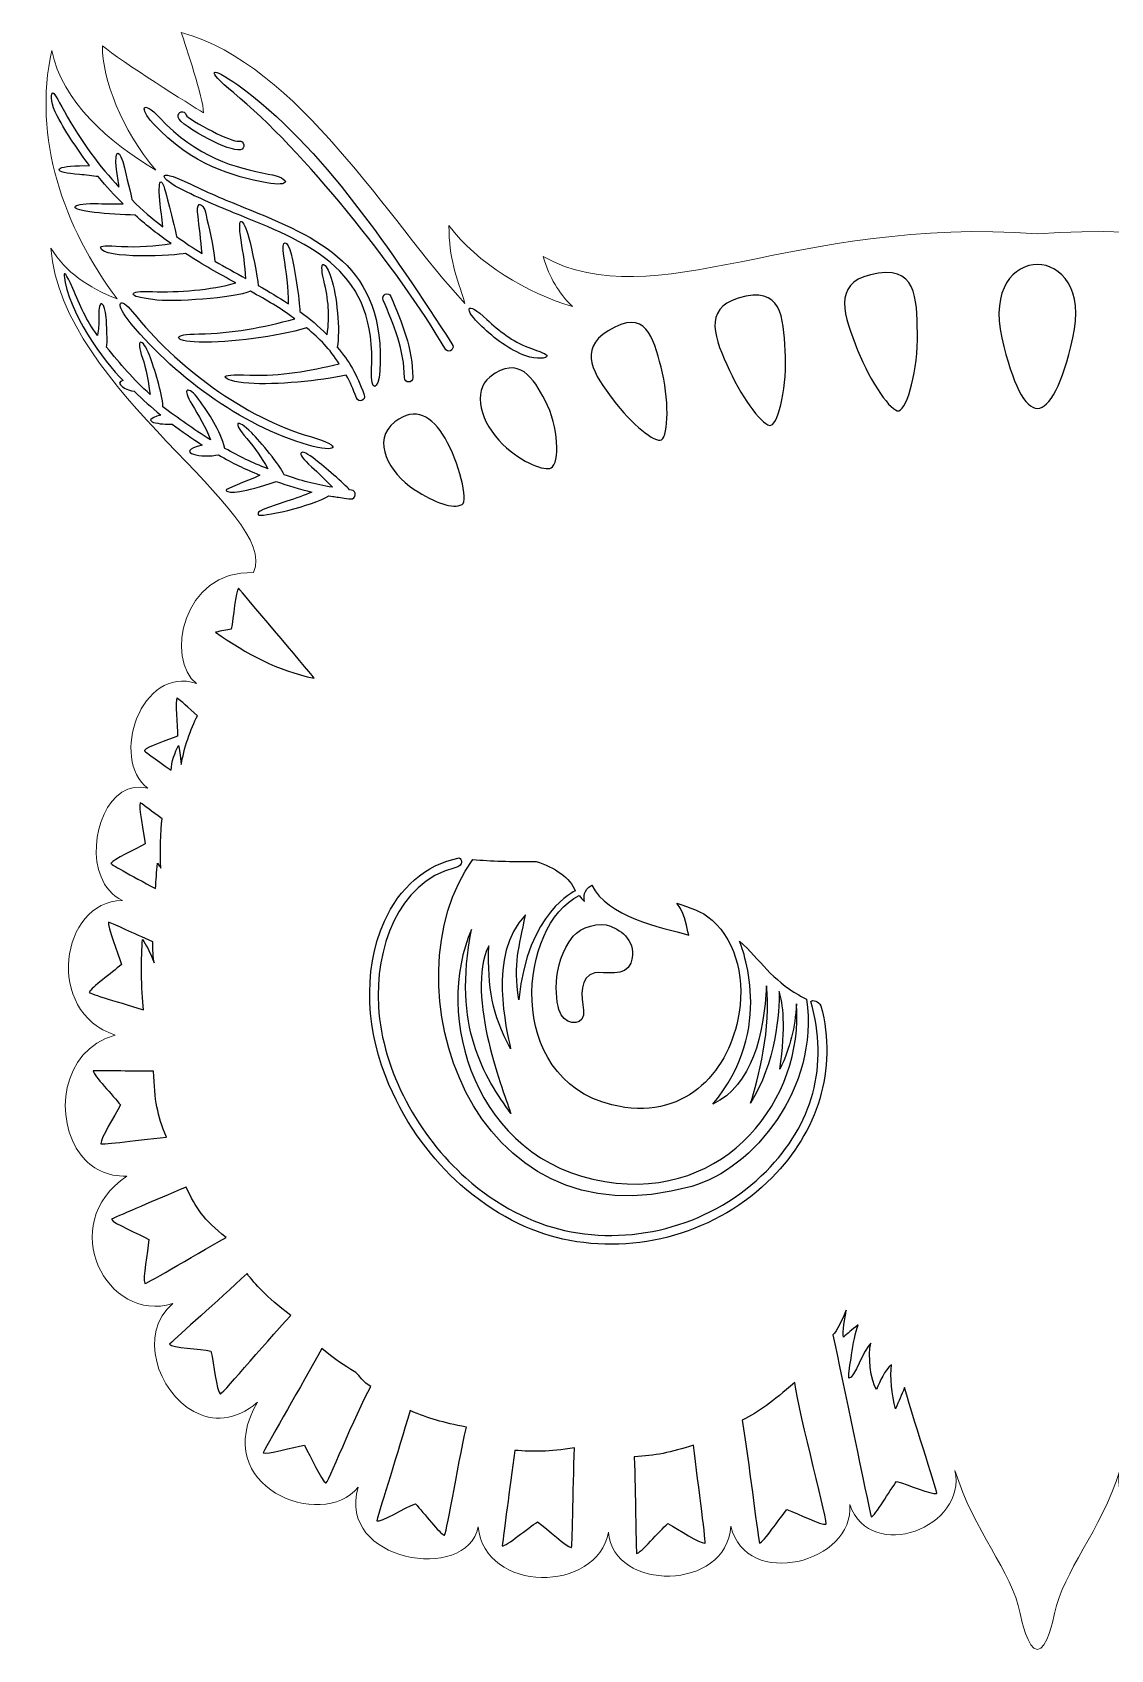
# Model space of a CAD drawing. Header units: centimetres. Extents: x -27.2 to 31.2, y -37.1 to 12.1.
# Drawn here: x -0.79 to 3.75, y -19.38 to -12.57 of the extents above; entities that cross this region are included whole.
import ezdxf

# ---------------------------------------------------------------- set-up
doc = ezdxf.new("R2010")
doc.units = ezdxf.units.CM
doc.header["$MEASUREMENT"] = 0
doc.layers.add('engrav 9', color=7, linetype='Continuous')
doc.layers.add('layer 9', color=7, linetype='Continuous')

msp = doc.modelspace()

# ---------------------------------------------------------------- linework, layer by layer
at = {"layer": 'engrav 9'}
for points, knots in [([(0.95119, -13.908), (0.96708, -13.92577), (0.99261, -13.90009), (0.97667, -13.88226), (0.97667, -13.88226), (0.73185, -13.50606), (0.4301, -13.04555), (0.07555, -12.79276), (0.07555, -12.79276), (-0.03963, -12.71065), (-0.06745, -12.72279), (0.05816, -12.82606), (0.05816, -12.82606), (0.34929, -13.06545), (0.74838, -13.5636), (0.95119, -13.908)], [0, 0, 0, 0, 0.2, 0.2, 0.2, 0.2, 0.4, 0.4, 0.4, 0.4, 0.6, 0.6, 0.6, 0.6, 1, 1, 1, 1]), ([(0.50265, -13.967), (0.37403, -13.99715), (0.25784, -14.01875), (0.12548, -14.01481), (0.12548, -14.01481), (0.05152, -14.0126), (0.02034, -14.01346), (0.02259, -14.0227), (0.02259, -14.0227), (0.02488, -14.03213), (0.05878, -14.04479), (0.12201, -14.04907), (0.12201, -14.04907), (0.23252, -14.05659), (0.42535, -14.03935), (0.53116, -14.01436), (0.53116, -14.01436), (0.55054, -14.04789), (0.55982, -14.07049), (0.5745, -14.11093), (0.5745, -14.11093), (0.58281, -14.13381), (0.61558, -14.12038), (0.60726, -14.0975), (0.60726, -14.0975), (0.5752, -14.00916), (0.54513, -13.95684), (0.49391, -13.89694), (0.49391, -13.89694), (0.50709, -13.82934), (0.49189, -13.67508), (0.46881, -13.60638), (0.46881, -13.60638), (0.44559, -13.5373), (0.41463, -13.51873), (0.43727, -13.61508), (0.43727, -13.61508), (0.45672, -13.69783), (0.4641, -13.75991), (0.45112, -13.84545), (0.45112, -13.84545), (0.41208, -13.80522), (0.38254, -13.77972), (0.33629, -13.74719), (0.33629, -13.74719), (0.33749, -13.70121), (0.31006, -13.55064), (0.30111, -13.50951), (0.30111, -13.50951), (0.28571, -13.43863), (0.25572, -13.43947), (0.26881, -13.51357), (0.26881, -13.51357), (0.27995, -13.57664), (0.28939, -13.65036), (0.28874, -13.71442), (0.28874, -13.71442), (0.24341, -13.6846), (0.21062, -13.66528), (0.1608, -13.63719), (0.1608, -13.63719), (0.16006, -13.60283), (0.13402, -13.48096), (0.12152, -13.43628), (0.12152, -13.43628), (0.0983, -13.35332), (0.07153, -13.33164), (0.08915, -13.44654), (0.08915, -13.44654), (0.09759, -13.50154), (0.10677, -13.55208), (0.10964, -13.60842), (0.10964, -13.60842), (0.06583, -13.58399), (0.02191, -13.55999), (-0.02131, -13.53437), (-0.02131, -13.53437), (-0.02739, -13.47135), (-0.04934, -13.38106), (-0.05841, -13.34069), (-0.05841, -13.34069), (-0.0638, -13.30687), (-0.07913, -13.29352), (-0.08773, -13.29677), (-0.08773, -13.29677), (-0.09574, -13.2998), (-0.09539, -13.31686), (-0.09192, -13.3466), (-0.09192, -13.3466), (-0.08752, -13.38424), (-0.07973, -13.44963), (-0.07543, -13.50202), (-0.07543, -13.50202), (-0.11821, -13.47582), (-0.13929, -13.46181), (-0.18256, -13.43048), (-0.18256, -13.43048), (-0.19918, -13.3527), (-0.20957, -13.31943), (-0.22003, -13.2761), (-0.22003, -13.2761), (-0.24433, -13.17555), (-0.26144, -13.1744), (-0.25314, -13.27921), (-0.25314, -13.27921), (-0.24991, -13.31989), (-0.24303, -13.35141), (-0.23973, -13.39019), (-0.23973, -13.39019), (-0.28961, -13.35205), (-0.32243, -13.32425), (-0.37144, -13.27549), (-0.37144, -13.27549), (-0.37133, -13.26217), (-0.3963, -13.16904), (-0.40234, -13.14186), (-0.40234, -13.14186), (-0.42008, -13.06206), (-0.44628, -13.05299), (-0.43534, -13.14839), (-0.43534, -13.14839), (-0.43248, -13.17341), (-0.427, -13.19754), (-0.42491, -13.22296), (-0.42491, -13.22296), (-0.50516, -13.1372), (-0.58292, -13.03348), (-0.65503, -12.90464), (-0.65503, -12.90464), (-0.68602, -12.84925), (-0.69953, -12.82), (-0.70578, -12.82731), (-0.70578, -12.82731), (-0.71176, -12.83431), (-0.71209, -12.87578), (-0.68551, -12.92331), (-0.68551, -12.92331), (-0.64194, -13.00125), (-0.59626, -13.07025), (-0.54939, -13.13168), (-0.54939, -13.13168), (-0.54939, -13.13168), (-0.59123, -13.13258), (-0.59123, -13.13258), (-0.59123, -13.13258), (-0.70497, -13.13511), (-0.70728, -13.16219), (-0.59053, -13.16984), (-0.59053, -13.16984), (-0.56727, -13.17136), (-0.53433, -13.17835), (-0.51248, -13.17822), (-0.51248, -13.17822), (-0.47565, -13.22364), (-0.44596, -13.25514), (-0.40798, -13.2926), (-0.40798, -13.2926), (-0.44779, -13.29335), (-0.48782, -13.29286), (-0.52755, -13.2924), (-0.52755, -13.2924), (-0.63581, -13.29111), (-0.63863, -13.31851), (-0.52873, -13.32964), (-0.52873, -13.32964), (-0.4772, -13.33484), (-0.40763, -13.33893), (-0.35682, -13.34077), (-0.35682, -13.34077), (-0.30236, -13.3909), (-0.26078, -13.42191), (-0.20583, -13.46057), (-0.20583, -13.46057), (-0.27225, -13.47109), (-0.34665, -13.4764), (-0.41386, -13.47243), (-0.41386, -13.47243), (-0.47912, -13.4686), (-0.50369, -13.46901), (-0.50248, -13.47765), (-0.50248, -13.47765), (-0.49524, -13.52855), (-0.18373, -13.51113), (-0.14476, -13.50182), (-0.14476, -13.50182), (-0.06689, -13.55348), (-0.00757, -13.58521), (0.0663, -13.62641), (0.0663, -13.62641), (-0.03648, -13.65677), (-0.17745, -13.66609), (-0.284, -13.66287), (-0.284, -13.66287), (-0.34068, -13.66115), (-0.3652, -13.66465), (-0.36504, -13.67348), (-0.36504, -13.67348), (-0.36487, -13.68316), (-0.33932, -13.68836), (-0.28314, -13.69648), (-0.28314, -13.69648), (-0.19687, -13.70898), (0.05795, -13.69048), (0.1293, -13.66165), (0.1293, -13.66165), (0.19907, -13.70065), (0.24998, -13.73002), (0.31517, -13.77729), (0.31517, -13.77729), (0.1814, -13.81367), (0.04986, -13.8396), (-0.0885, -13.8413), (-0.0885, -13.8413), (-0.14571, -13.84199), (-0.17294, -13.84713), (-0.17412, -13.85585), (-0.17412, -13.85585), (-0.17543, -13.86558), (-0.14544, -13.87373), (-0.08794, -13.87549), (-0.08794, -13.87549), (0.04454, -13.87955), (0.23975, -13.85136), (0.36522, -13.81606), (0.36522, -13.81606), (0.42244, -13.86182), (0.46048, -13.90329), (0.50265, -13.967)], [0, 0, 0, 0, 0.0172414, 0.0172414, 0.0172414, 0.0172414, 0.0344828, 0.0344828, 0.0344828, 0.0344828, 0.0517241, 0.0517241, 0.0517241, 0.0517241, 0.0689655, 0.0689655, 0.0689655, 0.0689655, 0.0862069, 0.0862069, 0.0862069, 0.0862069, 0.1034483, 0.1034483, 0.1034483, 0.1034483, 0.1206897, 0.1206897, 0.1206897, 0.1206897, 0.137931, 0.137931, 0.137931, 0.137931, 0.1551724, 0.1551724, 0.1551724, 0.1551724, 0.1724138, 0.1724138, 0.1724138, 0.1724138, 0.1896552, 0.1896552, 0.1896552, 0.1896552, 0.2068966, 0.2068966, 0.2068966, 0.2068966, 0.2241379, 0.2241379, 0.2241379, 0.2241379, 0.2413793, 0.2413793, 0.2413793, 0.2413793, 0.2586207, 0.2586207, 0.2586207, 0.2586207, 0.2758621, 0.2758621, 0.2758621, 0.2758621, 0.2931034, 0.2931034, 0.2931034, 0.2931034, 0.3103448, 0.3103448, 0.3103448, 0.3103448, 0.3275862, 0.3275862, 0.3275862, 0.3275862, 0.3448276, 0.3448276, 0.3448276, 0.3448276, 0.362069, 0.362069, 0.362069, 0.362069, 0.3793103, 0.3793103, 0.3793103, 0.3793103, 0.3965517, 0.3965517, 0.3965517, 0.3965517, 0.4137931, 0.4137931, 0.4137931, 0.4137931, 0.4310345, 0.4310345, 0.4310345, 0.4310345, 0.4482759, 0.4482759, 0.4482759, 0.4482759, 0.4655172, 0.4655172, 0.4655172, 0.4655172, 0.4827586, 0.4827586, 0.4827586, 0.4827586, 0.5, 0.5, 0.5, 0.5, 0.5172414, 0.5172414, 0.5172414, 0.5172414, 0.5344828, 0.5344828, 0.5344828, 0.5344828, 0.5517241, 0.5517241, 0.5517241, 0.5517241, 0.5689655, 0.5689655, 0.5689655, 0.5689655, 0.5862069, 0.5862069, 0.5862069, 0.5862069, 0.6034483, 0.6034483, 0.6034483, 0.6034483, 0.6206897, 0.6206897, 0.6206897, 0.6206897, 0.637931, 0.637931, 0.637931, 0.637931, 0.6551724, 0.6551724, 0.6551724, 0.6551724, 0.6724138, 0.6724138, 0.6724138, 0.6724138, 0.6896552, 0.6896552, 0.6896552, 0.6896552, 0.7068966, 0.7068966, 0.7068966, 0.7068966, 0.7241379, 0.7241379, 0.7241379, 0.7241379, 0.7413793, 0.7413793, 0.7413793, 0.7413793, 0.7586207, 0.7586207, 0.7586207, 0.7586207, 0.7758621, 0.7758621, 0.7758621, 0.7758621, 0.7931034, 0.7931034, 0.7931034, 0.7931034, 0.8103448, 0.8103448, 0.8103448, 0.8103448, 0.8275862, 0.8275862, 0.8275862, 0.8275862, 0.8448276, 0.8448276, 0.8448276, 0.8448276, 0.862069, 0.862069, 0.862069, 0.862069, 0.8793103, 0.8793103, 0.8793103, 0.8793103, 0.8965517, 0.8965517, 0.8965517, 0.8965517, 0.9137931, 0.9137931, 0.9137931, 0.9137931, 0.9310345, 0.9310345, 0.9310345, 0.9310345, 0.9482759, 0.9482759, 0.9482759, 0.9482759, 0.9655172, 0.9655172, 0.9655172, 0.9655172, 1, 1, 1, 1]), ([(0.20349, -13.16776), (0.06491, -13.14111), (-0.09581, -13.09996), (-0.25481, -12.92963), (-0.25481, -12.92963), (-0.32588, -12.8535), (-0.34158, -12.88913), (-0.28124, -12.95426), (-0.28124, -12.95426), (-0.11435, -13.13413), (0.05284, -13.17669), (0.19704, -13.2045), (0.19704, -13.2045), (0.29642, -13.22364), (0.30463, -13.18722), (0.20349, -13.16776)], [0, 0, 0, 0, 0.2, 0.2, 0.2, 0.2, 0.4, 0.4, 0.4, 0.4, 0.6, 0.6, 0.6, 0.6, 1, 1, 1, 1]), ([(0.08616, -13.06601), (0.10895, -13.06217), (0.10346, -13.02536), (0.08066, -13.0292), (0.08066, -13.0292), (0.06392, -13.03206), (0.01599, -13.01231), (-0.03177, -12.98793), (-0.03177, -12.98793), (-0.08706, -12.95971), (-0.14009, -12.92778), (-0.14183, -12.9197), (-0.14183, -12.9197), (-0.14699, -12.89577), (-0.18128, -12.9041), (-0.17611, -12.92804), (-0.17611, -12.92804), (-0.1721, -12.94658), (-0.11014, -12.98926), (-0.04693, -13.02153), (-0.04693, -13.02153), (0.00616, -13.04861), (0.06177, -13.07016), (0.08616, -13.06601)], [0, 0, 0, 0, 0.1428571, 0.1428571, 0.1428571, 0.1428571, 0.2857143, 0.2857143, 0.2857143, 0.2857143, 0.4285714, 0.4285714, 0.4285714, 0.4285714, 0.5714286, 0.5714286, 0.5714286, 0.5714286, 0.7142857, 0.7142857, 0.7142857, 0.7142857, 1, 1, 1, 1]), ([(0.67296, -13.99801), (0.70016, -13.55232), (0.41756, -13.43719), (0.10067, -13.30815), (0.10067, -13.30815), (0.02018, -13.27541), (-0.05935, -13.24279), (-0.13729, -13.20357), (-0.13729, -13.20357), (-0.26892, -13.14008), (-0.26105, -13.18561), (-0.1523, -13.23731), (-0.1523, -13.23731), (-0.07358, -13.27691), (0.00688, -13.31004), (0.08817, -13.34309), (0.08817, -13.34309), (0.39136, -13.46656), (0.66174, -13.57675), (0.63795, -13.99376), (0.63795, -13.99376), (0.6326, -14.08781), (0.66804, -14.08022), (0.67296, -13.99801)], [0, 0, 0, 0, 0.1428571, 0.1428571, 0.1428571, 0.1428571, 0.2857143, 0.2857143, 0.2857143, 0.2857143, 0.4285714, 0.4285714, 0.4285714, 0.4285714, 0.5714286, 0.5714286, 0.5714286, 0.5714286, 0.7142857, 0.7142857, 0.7142857, 0.7142857, 1, 1, 1, 1]), ([(2.7385, -13.59188), (2.93686, -13.54492), (2.93342, -13.69098), (2.93672, -13.83688), (2.93672, -13.83688), (2.94013, -13.99025), (2.89454, -14.15582), (2.85814, -14.1646), (2.85814, -14.1646), (2.82731, -14.17204), (2.74044, -14.04763), (2.68507, -13.90942), (2.68507, -13.90942), (2.62774, -13.76635), (2.57827, -13.62982), (2.7385, -13.59188)], [0, 0, 0, 0, 0.2, 0.2, 0.2, 0.2, 0.4, 0.4, 0.4, 0.4, 0.6, 0.6, 0.6, 0.6, 1, 1, 1, 1]), ([(3.59135, -13.85832), (3.54626, -14.05517), (3.49374, -14.15397), (3.44175, -14.15466), (3.44175, -14.15466), (3.38976, -14.15397), (3.33718, -14.05517), (3.29209, -13.85832), (3.29209, -13.85832), (3.24481, -13.65224), (3.3434, -13.54884), (3.44172, -13.54854), (3.44172, -13.54854), (3.54004, -13.54884), (3.63863, -13.65224), (3.59135, -13.85832)], [0, 0, 0, 0, 0.2, 0.2, 0.2, 0.2, 0.4, 0.4, 0.4, 0.4, 0.6, 0.6, 0.6, 0.6, 1, 1, 1, 1]), ([(-0.00593, -14.35021), (-0.06857, -14.36419), (-0.20312, -14.34392), (-0.07406, -14.30921), (-0.07406, -14.30921), (-0.11704, -14.28201), (-0.16019, -14.25247), (-0.20064, -14.22109), (-0.20064, -14.22109), (-0.2445, -14.22453), (-0.35067, -14.21012), (-0.24875, -14.18298), (-0.24875, -14.18298), (-0.29137, -14.1481), (-0.3229, -14.12047), (-0.36147, -14.08284), (-0.36147, -14.08284), (-0.38637, -14.08362), (-0.45225, -14.0454), (-0.40671, -14.03778), (-0.40671, -14.03778), (-0.48957, -13.95728), (-0.6417, -13.74526), (-0.65594, -13.59519), (-0.65594, -13.59519), (-0.6574, -13.57984), (-0.64838, -13.58251), (-0.61928, -13.64927), (-0.61928, -13.64927), (-0.58789, -13.72127), (-0.56442, -13.78385), (-0.51518, -13.84724), (-0.51518, -13.84724), (-0.5113, -13.81776), (-0.50923, -13.805), (-0.51, -13.77168), (-0.51, -13.77168), (-0.51219, -13.67796), (-0.48249, -13.71244), (-0.47852, -13.77168), (-0.47852, -13.77168), (-0.47683, -13.79701), (-0.473, -13.88197), (-0.47705, -13.89703), (-0.47705, -13.89703), (-0.41947, -13.96745), (-0.36524, -14.03183), (-0.29382, -14.09625), (-0.29382, -14.09625), (-0.29813, -14.05783), (-0.31226, -13.97973), (-0.32579, -13.94339), (-0.32579, -13.94339), (-0.35833, -13.85624), (-0.32463, -13.85647), (-0.29678, -13.93095), (-0.29678, -13.93095), (-0.27475, -13.98987), (-0.24371, -14.08734), (-0.23975, -14.14787), (-0.23975, -14.14787), (-0.21181, -14.17172), (-0.17421, -14.19574), (-0.14352, -14.21792), (-0.14352, -14.21792), (-0.11007, -14.24213), (-0.07555, -14.26525), (-0.04004, -14.28715), (-0.04004, -14.28715), (-0.05994, -14.22947), (-0.08901, -14.18749), (-0.11863, -14.13673), (-0.11863, -14.13673), (-0.13744, -14.10457), (-0.14569, -14.08205), (-0.13679, -14.07852), (-0.13679, -14.07852), (-0.12913, -14.07547), (-0.10994, -14.08704), (-0.08972, -14.11529), (-0.08972, -14.11529), (-0.04418, -14.17885), (0.00022, -14.24464), (0.02108, -14.32307), (0.02108, -14.32307), (0.08491, -14.35967), (0.13239, -14.38182), (0.2019, -14.4093), (0.2019, -14.4093), (0.17359, -14.36106), (0.15, -14.3232), (0.11346, -14.2819), (0.11346, -14.2819), (0.05016, -14.21033), (0.07, -14.19394), (0.13372, -14.25797), (0.13372, -14.25797), (0.17067, -14.2951), (0.25245, -14.39244), (0.27074, -14.43473), (0.27074, -14.43473), (0.34136, -14.45972), (0.39851, -14.47377), (0.47402, -14.48717), (0.47402, -14.48717), (0.44656, -14.4583), (0.41597, -14.42664), (0.38625, -14.40099), (0.38625, -14.40099), (0.31154, -14.3365), (0.33664, -14.31676), (0.40302, -14.37142), (0.40302, -14.37142), (0.43738, -14.3997), (0.52499, -14.47157), (0.54588, -14.49785), (0.54588, -14.49785), (0.54588, -14.49785), (0.5539, -14.49884), (0.5539, -14.49884), (0.5539, -14.49884), (0.57682, -14.50138), (0.57324, -14.53849), (0.5502, -14.53595), (0.5502, -14.53595), (0.54159, -14.53486), (0.52332, -14.53391), (0.51592, -14.53155), (0.51592, -14.53155), (0.49067, -14.528), (0.4838, -14.52727), (0.45905, -14.52237), (0.45905, -14.52237), (0.39717, -14.56452), (0.15996, -14.61872), (0.16147, -14.60147), (0.16147, -14.60147), (0.16208, -14.59448), (0.14222, -14.58967), (0.28116, -14.54616), (0.28116, -14.54616), (0.31911, -14.53429), (0.35821, -14.52009), (0.3865, -14.50692), (0.3865, -14.50692), (0.33583, -14.49474), (0.28576, -14.47974), (0.23656, -14.46204), (0.23656, -14.46204), (0.09861, -14.51196), (0.03882, -14.51315), (0.02651, -14.50101), (0.02651, -14.50101), (0.01792, -14.49255), (0.11049, -14.46628), (0.16824, -14.43558), (0.16824, -14.43558), (0.09815, -14.40643), (0.05829, -14.38835), (-0.00593, -14.35021)], [0, 0, 0, 0, 0.0243902, 0.0243902, 0.0243902, 0.0243902, 0.0487805, 0.0487805, 0.0487805, 0.0487805, 0.0731707, 0.0731707, 0.0731707, 0.0731707, 0.097561, 0.097561, 0.097561, 0.097561, 0.1219512, 0.1219512, 0.1219512, 0.1219512, 0.1463415, 0.1463415, 0.1463415, 0.1463415, 0.1707317, 0.1707317, 0.1707317, 0.1707317, 0.195122, 0.195122, 0.195122, 0.195122, 0.2195122, 0.2195122, 0.2195122, 0.2195122, 0.2439024, 0.2439024, 0.2439024, 0.2439024, 0.2682927, 0.2682927, 0.2682927, 0.2682927, 0.2926829, 0.2926829, 0.2926829, 0.2926829, 0.3170732, 0.3170732, 0.3170732, 0.3170732, 0.3414634, 0.3414634, 0.3414634, 0.3414634, 0.3658537, 0.3658537, 0.3658537, 0.3658537, 0.3902439, 0.3902439, 0.3902439, 0.3902439, 0.4146341, 0.4146341, 0.4146341, 0.4146341, 0.4390244, 0.4390244, 0.4390244, 0.4390244, 0.4634146, 0.4634146, 0.4634146, 0.4634146, 0.4878049, 0.4878049, 0.4878049, 0.4878049, 0.5121951, 0.5121951, 0.5121951, 0.5121951, 0.5365854, 0.5365854, 0.5365854, 0.5365854, 0.5609756, 0.5609756, 0.5609756, 0.5609756, 0.5853659, 0.5853659, 0.5853659, 0.5853659, 0.6097561, 0.6097561, 0.6097561, 0.6097561, 0.6341463, 0.6341463, 0.6341463, 0.6341463, 0.6585366, 0.6585366, 0.6585366, 0.6585366, 0.6829268, 0.6829268, 0.6829268, 0.6829268, 0.7073171, 0.7073171, 0.7073171, 0.7073171, 0.7317073, 0.7317073, 0.7317073, 0.7317073, 0.7560976, 0.7560976, 0.7560976, 0.7560976, 0.7804878, 0.7804878, 0.7804878, 0.7804878, 0.804878, 0.804878, 0.804878, 0.804878, 0.8292683, 0.8292683, 0.8292683, 0.8292683, 0.8536585, 0.8536585, 0.8536585, 0.8536585, 0.8780488, 0.8780488, 0.8780488, 0.8780488, 0.902439, 0.902439, 0.902439, 0.902439, 0.9268293, 0.9268293, 0.9268293, 0.9268293, 0.9512195, 0.9512195, 0.9512195, 0.9512195, 1, 1, 1, 1]), ([(-0.39106, -13.77624), (-0.20406, -14.01178), (0.09024, -14.22879), (0.37226, -14.30992), (0.37226, -14.30992), (0.48928, -14.34353), (0.52571, -14.31538), (0.38121, -14.27383), (0.38121, -14.27383), (0.104, -14.19402), (-0.18413, -13.97966), (-0.36767, -13.748), (-0.36767, -13.748), (-0.42197, -13.67946), (-0.44083, -13.71354), (-0.39106, -13.77624)], [0, 0, 0, 0, 0.2, 0.2, 0.2, 0.2, 0.4, 0.4, 0.4, 0.4, 0.6, 0.6, 0.6, 0.6, 1, 1, 1, 1]), ([(0.77678, -14.02506), (0.77678, -14.04956), (0.81187, -14.04956), (0.81187, -14.02506), (0.81187, -14.02506), (0.81207, -13.90471), (0.76561, -13.79083), (0.71949, -13.68331), (0.71949, -13.68331), (0.70999, -13.66094), (0.67793, -13.67626), (0.68742, -13.69865), (0.68742, -13.69865), (0.73092, -13.80059), (0.77696, -13.91116), (0.77678, -14.02506)], [0, 0, 0, 0, 0.2, 0.2, 0.2, 0.2, 0.4, 0.4, 0.4, 0.4, 0.6, 0.6, 0.6, 0.6, 1, 1, 1, 1]), ([(2.18202, -13.69035), (2.36809, -13.63403), (2.37093, -13.77291), (2.38029, -13.91088), (2.38029, -13.91088), (2.39006, -14.05603), (2.35377, -14.2156), (2.31973, -14.22608), (2.31973, -14.22608), (2.29079, -14.23496), (2.20316, -14.12225), (2.14485, -13.99455), (2.14485, -13.99455), (2.08445, -13.86232), (2.03169, -13.73591), (2.18202, -13.69035)], [0, 0, 0, 0, 0.2, 0.2, 0.2, 0.2, 0.4, 0.4, 0.4, 0.4, 0.6, 0.6, 0.6, 0.6, 1, 1, 1, 1]), ([(1.29683, -13.89736), (1.23316, -13.87412), (1.17449, -13.82747), (1.12442, -13.78066), (1.12442, -13.78066), (1.0332, -13.6954), (1.02334, -13.73604), (1.10203, -13.80941), (1.10203, -13.80941), (1.15621, -13.85993), (1.2188, -13.90884), (1.28781, -13.93349), (1.28781, -13.93349), (1.33428, -13.9501), (1.37824, -13.94481), (1.37709, -13.93325), (1.37709, -13.93325), (1.3763, -13.92534), (1.35349, -13.91804), (1.29683, -13.89736)], [0, 0, 0, 0, 0.1666667, 0.1666667, 0.1666667, 0.1666667, 0.3333333, 0.3333333, 0.3333333, 0.3333333, 0.5, 0.5, 0.5, 0.5, 0.6666667, 0.6666667, 0.6666667, 0.6666667, 1, 1, 1, 1]), ([(1.63408, -13.82847), (1.79524, -13.72903), (1.82322, -13.85622), (1.85721, -13.98106), (1.85721, -13.98106), (1.89272, -14.1123), (1.88862, -14.26856), (1.85904, -14.287), (1.85904, -14.287), (1.83406, -14.30258), (1.73274, -14.22107), (1.65552, -14.11828), (1.65552, -14.11828), (1.57557, -14.01179), (1.50396, -13.90888), (1.63408, -13.82847)], [0, 0, 0, 0, 0.2, 0.2, 0.2, 0.2, 0.4, 0.4, 0.4, 0.4, 0.6, 0.6, 0.6, 0.6, 1, 1, 1, 1]), ([(1.13644, -14.02279), (1.25904, -13.92685), (1.32093, -14.02917), (1.36917, -14.12099), (1.36917, -14.12099), (1.4272, -14.23145), (1.43187, -14.38631), (1.39409, -14.40578), (1.39409, -14.40578), (1.36895, -14.41874), (1.27463, -14.38715), (1.19033, -14.30563), (1.19033, -14.30563), (1.09761, -14.21598), (1.06014, -14.08248), (1.13644, -14.02279)], [0, 0, 0, 0, 0.2, 0.2, 0.2, 0.2, 0.4, 0.4, 0.4, 0.4, 0.6, 0.6, 0.6, 0.6, 1, 1, 1, 1]), ([(0.73647, -14.21132), (0.82348, -14.14531), (0.89372, -14.18742), (0.94818, -14.28046), (0.94818, -14.28046), (1.00602, -14.37931), (1.04814, -14.54536), (1.01939, -14.55976), (1.01939, -14.55976), (0.98151, -14.57876), (0.90713, -14.55372), (0.81758, -14.49571), (0.81758, -14.49571), (0.71403, -14.42866), (0.63448, -14.28869), (0.73647, -14.21132)], [0, 0, 0, 0, 0.2, 0.2, 0.2, 0.2, 0.4, 0.4, 0.4, 0.4, 0.6, 0.6, 0.6, 0.6, 1, 1, 1, 1]), ([(0.04785, -15.08397), (0.05732, -15.03997), (0.06521, -14.92278), (0.0784, -14.91217), (0.0784, -14.91217), (0.09278, -14.92933), (0.3627, -15.24737), (0.39676, -15.29127), (0.39676, -15.29127), (0.24013, -15.25795), (0.1151, -15.19054), (-0.01918, -15.0971), (-0.01918, -15.0971), (0.0076, -15.09218), (0.02842, -15.08865), (0.04785, -15.08397)], [0, 0, 0, 0, 0.2, 0.2, 0.2, 0.2, 0.4, 0.4, 0.4, 0.4, 0.6, 0.6, 0.6, 0.6, 1, 1, 1, 1]), ([(-0.20559, -15.67859), (-0.27377, -15.63089), (-0.32579, -15.59423), (-0.3179, -15.59499), (-0.3179, -15.59499), (-0.30747, -15.57995), (-0.2207, -15.55321), (-0.17884, -15.53486), (-0.17884, -15.53486), (-0.17782, -15.49318), (-0.19086, -15.38495), (-0.18069, -15.37313), (-0.18069, -15.37313), (-0.16454, -15.3866), (-0.13322, -15.41456), (-0.09421, -15.44956), (-0.09421, -15.44956), (-0.1227, -15.49846), (-0.15341, -15.59484), (-0.16273, -15.65491), (-0.16273, -15.65491), (-0.16813, -15.61432), (-0.1713, -15.58994), (-0.17458, -15.57391), (-0.17458, -15.57391), (-0.18919, -15.60266), (-0.20443, -15.64336), (-0.20559, -15.67859)], [0, 0, 0, 0, 0.125, 0.125, 0.125, 0.125, 0.25, 0.25, 0.25, 0.25, 0.375, 0.375, 0.375, 0.375, 0.5, 0.5, 0.5, 0.5, 0.625, 0.625, 0.625, 0.625, 0.75, 0.75, 0.75, 0.75, 1, 1, 1, 1]), ([(-0.27116, -16.17741), (-0.37507, -16.1207), (-0.46842, -16.07094), (-0.45787, -16.07074), (-0.45787, -16.07074), (-0.44836, -16.05327), (-0.35817, -16.01376), (-0.31529, -15.98883), (-0.31529, -15.98883), (-0.3188, -15.94396), (-0.34478, -15.82941), (-0.33518, -15.81547), (-0.33518, -15.81547), (-0.31649, -15.8278), (-0.28895, -15.8505), (-0.24375, -15.88281), (-0.24375, -15.88281), (-0.24984, -15.92991), (-0.25298, -16.03391), (-0.24812, -16.0915), (-0.24812, -16.0915), (-0.25456, -16.08316), (-0.25675, -16.08069), (-0.26277, -16.06969), (-0.26277, -16.06969), (-0.26695, -16.10863), (-0.26862, -16.14159), (-0.27116, -16.17741)], [0, 0, 0, 0, 0.125, 0.125, 0.125, 0.125, 0.25, 0.25, 0.25, 0.25, 0.375, 0.375, 0.375, 0.375, 0.5, 0.5, 0.5, 0.5, 0.625, 0.625, 0.625, 0.625, 0.75, 0.75, 0.75, 0.75, 1, 1, 1, 1]), ([(1.00665, -16.04822), (0.86404, -16.07485), (0.75529, -16.17659), (0.69318, -16.31375), (0.69318, -16.31375), (0.59609, -16.52819), (0.61972, -16.79062), (0.71159, -17.00236), (0.71159, -17.00236), (0.78844, -17.17945), (0.89531, -17.31951), (1.01338, -17.42459), (1.01338, -17.42459), (1.1512, -17.54721), (1.30458, -17.62234), (1.44365, -17.65319), (1.44365, -17.65319), (1.75367, -17.72197), (2.09449, -17.62702), (2.32484, -17.39382), (2.32484, -17.39382), (2.5137, -17.2027), (2.60219, -16.94139), (2.53063, -16.67087), (2.53063, -16.67087), (2.51996, -16.65043), (2.49772, -16.6447), (2.48738, -16.65207), (2.48738, -16.65207), (2.567, -16.92337), (2.49276, -17.17234), (2.3006, -17.36678), (2.3006, -17.36678), (2.07857, -17.59154), (1.74956, -17.68289), (1.45081, -17.61664), (1.45081, -17.61664), (1.31698, -17.58697), (1.16916, -17.51443), (1.03597, -17.39594), (1.03597, -17.39594), (0.83943, -17.22105), (0.68429, -16.94995), (0.66748, -16.67398), (0.66748, -16.67398), (0.6528, -16.43352), (0.74692, -16.15166), (0.98963, -16.08957), (0.98963, -16.08957), (1.02712, -16.08005), (1.02023, -16.05026), (1.00665, -16.04822)], [0, 0, 0, 0, 0.0714286, 0.0714286, 0.0714286, 0.0714286, 0.1428571, 0.1428571, 0.1428571, 0.1428571, 0.2142857, 0.2142857, 0.2142857, 0.2142857, 0.2857143, 0.2857143, 0.2857143, 0.2857143, 0.3571429, 0.3571429, 0.3571429, 0.3571429, 0.4285714, 0.4285714, 0.4285714, 0.4285714, 0.5, 0.5, 0.5, 0.5, 0.5714286, 0.5714286, 0.5714286, 0.5714286, 0.6428571, 0.6428571, 0.6428571, 0.6428571, 0.7142857, 0.7142857, 0.7142857, 0.7142857, 0.7857143, 0.7857143, 0.7857143, 0.7857143, 0.8571429, 0.8571429, 0.8571429, 0.8571429, 1, 1, 1, 1]), ([(1.98624, -17.43114), (2.24826, -17.35666), (2.52309, -17.01735), (2.46976, -16.64321), (2.46976, -16.64321), (2.45822, -16.63722), (2.44723, -16.63111), (2.43684, -16.62518), (2.43684, -16.62518), (2.32477, -16.56124), (2.27543, -16.47997), (2.18797, -16.39795), (2.18797, -16.39795), (2.1944, -16.41912), (2.34269, -16.76954), (2.07469, -17.08457), (2.07469, -17.08457), (2.24301, -17.00728), (2.28964, -16.79017), (2.30136, -16.58608), (2.30136, -16.58608), (2.32354, -16.7531), (2.26567, -16.98832), (2.23401, -17.08016), (2.23401, -17.08016), (2.33897, -16.91681), (2.35712, -16.69324), (2.35453, -16.61053), (2.35453, -16.61053), (2.37114, -16.65868), (2.3837, -16.75622), (2.35749, -16.93815), (2.35749, -16.93815), (2.40423, -16.838), (2.41991, -16.76791), (2.42754, -16.66232), (2.42754, -16.66232), (2.45874, -17.05573), (2.1379, -17.495), (1.62067, -17.4112), (1.62067, -17.4112), (1.06888, -17.32179), (0.89899, -16.70905), (1.0598, -16.34892), (1.0598, -16.34892), (0.97663, -16.76097), (1.11484, -16.97193), (1.22535, -17.12417), (1.22535, -17.12417), (1.20115, -17.05519), (1.03118, -16.62619), (1.13151, -16.41822), (1.13151, -16.41822), (1.12844, -16.59706), (1.1443, -16.70449), (1.22345, -16.85177), (1.22345, -16.85177), (1.20923, -16.77315), (1.12324, -16.45833), (1.28628, -16.28761), (1.28628, -16.28761), (1.25842, -16.43556), (1.23637, -16.48261), (1.25798, -16.64521), (1.25798, -16.64521), (1.29547, -16.27311), (1.49636, -16.18735), (1.49603, -16.18645), (1.49603, -16.18645), (1.47586, -16.13282), (1.4097, -16.0875), (1.33139, -16.06299), (1.33139, -16.06299), (1.22169, -16.06393), (1.14188, -16.06154), (1.06444, -16.05441), (1.06444, -16.05441), (0.69634, -16.5644), (1.04951, -17.69739), (1.98624, -17.43114)], [0, 0, 0, 0, 0.047619, 0.047619, 0.047619, 0.047619, 0.0952381, 0.0952381, 0.0952381, 0.0952381, 0.1428571, 0.1428571, 0.1428571, 0.1428571, 0.1904762, 0.1904762, 0.1904762, 0.1904762, 0.2380952, 0.2380952, 0.2380952, 0.2380952, 0.2857143, 0.2857143, 0.2857143, 0.2857143, 0.3333333, 0.3333333, 0.3333333, 0.3333333, 0.3809524, 0.3809524, 0.3809524, 0.3809524, 0.4285714, 0.4285714, 0.4285714, 0.4285714, 0.4761905, 0.4761905, 0.4761905, 0.4761905, 0.5238095, 0.5238095, 0.5238095, 0.5238095, 0.5714286, 0.5714286, 0.5714286, 0.5714286, 0.6190476, 0.6190476, 0.6190476, 0.6190476, 0.6666667, 0.6666667, 0.6666667, 0.6666667, 0.7142857, 0.7142857, 0.7142857, 0.7142857, 0.7619048, 0.7619048, 0.7619048, 0.7619048, 0.8095238, 0.8095238, 0.8095238, 0.8095238, 0.8571429, 0.8571429, 0.8571429, 0.8571429, 0.9047619, 0.9047619, 0.9047619, 0.9047619, 1, 1, 1, 1]), ([(1.6499, -17.08777), (1.95341, -17.1625), (2.13463, -16.95265), (2.18096, -16.72811), (2.18096, -16.72811), (2.21394, -16.5682), (2.17807, -16.40618), (2.07209, -16.30945), (2.07209, -16.30945), (2.02665, -16.26798), (1.97912, -16.26011), (1.9239, -16.23802), (1.9239, -16.23802), (1.96941, -16.30567), (1.96002, -16.33444), (1.9748, -16.37271), (1.9748, -16.37271), (1.8513, -16.33914), (1.63346, -16.29671), (1.56521, -16.16208), (1.56521, -16.16208), (1.52908, -16.18362), (1.53222, -16.214), (1.53472, -16.23155), (1.53472, -16.23155), (1.52801, -16.22498), (1.52071, -16.21643), (1.51261, -16.20663), (1.51261, -16.20663), (1.26063, -16.32733), (1.19008, -16.97459), (1.6499, -17.08777)], [0, 0, 0, 0, 0.1111111, 0.1111111, 0.1111111, 0.1111111, 0.2222222, 0.2222222, 0.2222222, 0.2222222, 0.3333333, 0.3333333, 0.3333333, 0.3333333, 0.4444444, 0.4444444, 0.4444444, 0.4444444, 0.5555556, 0.5555556, 0.5555556, 0.5555556, 0.6666667, 0.6666667, 0.6666667, 0.6666667, 0.7777778, 0.7777778, 0.7777778, 0.7777778, 1, 1, 1, 1]), ([(-0.32156, -16.68803), (-0.44818, -16.64852), (-0.56118, -16.6164), (-0.5496, -16.6138), (-0.5496, -16.6138), (-0.54287, -16.59338), (-0.45532, -16.53229), (-0.41485, -16.49677), (-0.41485, -16.49677), (-0.42713, -16.45017), (-0.47637, -16.33497), (-0.4689, -16.31819), (-0.4689, -16.31819), (-0.43821, -16.33068), (-0.36675, -16.3633), (-0.2824, -16.40144), (-0.2824, -16.40144), (-0.28303, -16.42565), (-0.28261, -16.44349), (-0.27745, -16.48928), (-0.27745, -16.48928), (-0.29426, -16.44484), (-0.312, -16.41203), (-0.3256, -16.392), (-0.3256, -16.392), (-0.33175, -16.45879), (-0.3325, -16.60466), (-0.32156, -16.68803)], [0, 0, 0, 0, 0.125, 0.125, 0.125, 0.125, 0.25, 0.25, 0.25, 0.25, 0.375, 0.375, 0.375, 0.375, 0.5, 0.5, 0.5, 0.5, 0.625, 0.625, 0.625, 0.625, 0.75, 0.75, 0.75, 0.75, 1, 1, 1, 1]), ([(1.72969, -16.49054), (1.75975, -16.39873), (1.68945, -16.3536), (1.64476, -16.33538), (1.64476, -16.33538), (1.59744, -16.31609), (1.51851, -16.33932), (1.4875, -16.37797), (1.4875, -16.37797), (1.39198, -16.49701), (1.41147, -16.66406), (1.43643, -16.70849), (1.43643, -16.70849), (1.46423, -16.75796), (1.54117, -16.75439), (1.53052, -16.68853), (1.53052, -16.68853), (1.52184, -16.63479), (1.51217, -16.54347), (1.57903, -16.53202), (1.57903, -16.53202), (1.61627, -16.52566), (1.70998, -16.55079), (1.72969, -16.49054)], [0, 0, 0, 0, 0.1428571, 0.1428571, 0.1428571, 0.1428571, 0.2857143, 0.2857143, 0.2857143, 0.2857143, 0.4285714, 0.4285714, 0.4285714, 0.4285714, 0.5714286, 0.5714286, 0.5714286, 0.5714286, 0.7142857, 0.7142857, 0.7142857, 0.7142857, 1, 1, 1, 1]), ([(-0.22506, -17.22376), (-0.36947, -17.23979), (-0.51215, -17.25859), (-0.50146, -17.25081), (-0.50146, -17.25081), (-0.50264, -17.2292), (-0.44379, -17.13719), (-0.41918, -17.08794), (-0.41918, -17.08794), (-0.44734, -17.04989), (-0.53437, -16.96346), (-0.5335, -16.94494), (-0.5335, -16.94494), (-0.49457, -16.94384), (-0.39253, -16.94558), (-0.27902, -16.94657), (-0.27902, -16.94657), (-0.27512, -17.06967), (-0.26438, -17.13036), (-0.22506, -17.22376)], [0, 0, 0, 0, 0.1666667, 0.1666667, 0.1666667, 0.1666667, 0.3333333, 0.3333333, 0.3333333, 0.3333333, 0.5, 0.5, 0.5, 0.5, 0.6666667, 0.6666667, 0.6666667, 0.6666667, 1, 1, 1, 1]), ([(0.02619, -17.6467), (-0.12187, -17.72876), (-0.3254, -17.85356), (-0.31656, -17.83914), (-0.31656, -17.83914), (-0.32544, -17.81963), (-0.30425, -17.71074), (-0.29928, -17.65523), (-0.29928, -17.65523), (-0.33901, -17.63151), (-0.45056, -17.58705), (-0.45646, -17.56958), (-0.45646, -17.56958), (-0.41219, -17.54863), (-0.27613, -17.49201), (-0.14261, -17.43387), (-0.14261, -17.43387), (-0.09858, -17.52467), (-0.07194, -17.56834), (0.02619, -17.6467)], [0, 0, 0, 0, 0.1666667, 0.1666667, 0.1666667, 0.1666667, 0.3333333, 0.3333333, 0.3333333, 0.3333333, 0.5, 0.5, 0.5, 0.5, 0.6666667, 0.6666667, 0.6666667, 0.6666667, 1, 1, 1, 1]), ([(0.29806, -17.97565), (0.18108, -18.10088), (-0.00392, -18.32334), (0.00054, -18.30523), (0.00054, -18.30523), (-0.0137, -18.2897), (-0.02598, -18.17929), (-0.0378, -18.12493), (-0.0378, -18.12493), (-0.08251, -18.11575), (-0.20159, -18.11094), (-0.21237, -18.09635), (-0.21237, -18.09635), (-0.16896, -18.05423), (-0.01282, -17.91686), (0.11412, -17.79879), (0.11412, -17.79879), (0.15071, -17.84559), (0.1892, -17.89061), (0.29806, -17.97565)], [0, 0, 0, 0, 0.1666667, 0.1666667, 0.1666667, 0.1666667, 0.3333333, 0.3333333, 0.3333333, 0.3333333, 0.5, 0.5, 0.5, 0.5, 0.6666667, 0.6666667, 0.6666667, 0.6666667, 1, 1, 1, 1]), ([(2.84414, -18.36754), (2.85943, -18.33499), (2.86771, -18.31065), (2.88286, -18.27871), (2.88286, -18.27871), (2.92852, -18.44486), (3.02988, -18.73734), (3.01654, -18.72407), (3.01654, -18.72407), (2.9969, -18.72993), (2.89965, -18.68865), (2.84903, -18.67372), (2.84903, -18.67372), (2.82007, -18.71109), (2.75927, -18.8199), (2.74204, -18.82299), (2.74204, -18.82299), (2.7264, -18.75599), (2.62052, -18.2389), (2.58026, -18.05647), (2.58026, -18.05647), (2.59723, -18.04444), (2.62369, -17.98302), (2.63717, -17.9527), (2.63717, -17.9527), (2.63072, -17.98504), (2.61992, -18.04375), (2.62503, -18.0668), (2.62503, -18.0668), (2.64198, -18.0506), (2.65903, -18.03692), (2.68701, -18.01409), (2.68701, -18.01409), (2.67457, -18.04491), (2.66675, -18.09564), (2.65959, -18.14061), (2.65959, -18.14061), (2.65309, -18.18136), (2.64626, -18.21724), (2.64765, -18.23838), (2.64765, -18.23838), (2.67092, -18.24292), (2.71111, -18.11438), (2.74047, -18.09225), (2.74047, -18.09225), (2.72772, -18.13782), (2.73956, -18.2539), (2.76422, -18.28632), (2.76422, -18.28632), (2.78061, -18.24852), (2.79657, -18.20942), (2.82708, -18.18226), (2.82708, -18.18226), (2.8222, -18.23045), (2.82789, -18.31155), (2.84414, -18.36754)], [0, 0, 0, 0, 0.0666667, 0.0666667, 0.0666667, 0.0666667, 0.1333333, 0.1333333, 0.1333333, 0.1333333, 0.2, 0.2, 0.2, 0.2, 0.2666667, 0.2666667, 0.2666667, 0.2666667, 0.3333333, 0.3333333, 0.3333333, 0.3333333, 0.4, 0.4, 0.4, 0.4, 0.4666667, 0.4666667, 0.4666667, 0.4666667, 0.5333333, 0.5333333, 0.5333333, 0.5333333, 0.6, 0.6, 0.6, 0.6, 0.6666667, 0.6666667, 0.6666667, 0.6666667, 0.7333333, 0.7333333, 0.7333333, 0.7333333, 0.8, 0.8, 0.8, 0.8, 0.8666667, 0.8666667, 0.8666667, 0.8666667, 1, 1, 1, 1]), ([(0.63563, -18.27362), (0.57108, -18.38867), (0.44696, -18.70226), (0.44557, -18.67987), (0.44557, -18.67987), (0.42746, -18.6699), (0.38298, -18.56925), (0.3556, -18.52163), (0.3556, -18.52163), (0.31041, -18.52793), (0.19602, -18.5633), (0.18145, -18.55307), (0.18145, -18.55307), (0.21313, -18.49279), (0.34087, -18.27594), (0.42885, -18.1135), (0.42885, -18.1135), (0.49419, -18.16964), (0.51345, -18.1782), (0.57212, -18.21576), (0.57212, -18.21576), (0.58892, -18.22652), (0.60319, -18.25877), (0.63563, -18.27362)], [0, 0, 0, 0, 0.1428571, 0.1428571, 0.1428571, 0.1428571, 0.2857143, 0.2857143, 0.2857143, 0.2857143, 0.4285714, 0.4285714, 0.4285714, 0.4285714, 0.5714286, 0.5714286, 0.5714286, 0.5714286, 0.7142857, 0.7142857, 0.7142857, 0.7142857, 1, 1, 1, 1]), ([(2.42008, -18.25703), (2.43876, -18.3895), (2.56594, -18.87068), (2.55149, -18.8543), (2.55149, -18.8543), (2.53153, -18.85877), (2.43705, -18.81077), (2.38747, -18.79233), (2.38747, -18.79233), (2.35626, -18.82759), (2.28883, -18.93191), (2.27144, -18.93378), (2.27144, -18.93378), (2.25999, -18.86582), (2.22807, -18.60126), (2.19925, -18.41639), (2.19925, -18.41639), (2.27169, -18.37777), (2.32421, -18.34197), (2.42008, -18.25703)], [0, 0, 0, 0, 0.1666667, 0.1666667, 0.1666667, 0.1666667, 0.3333333, 0.3333333, 0.3333333, 0.3333333, 0.5, 0.5, 0.5, 0.5, 0.6666667, 0.6666667, 0.6666667, 0.6666667, 1, 1, 1, 1]), ([(1.03762, -18.44499), (0.99943, -18.6153), (0.94991, -18.91806), (0.94469, -18.89986), (0.94469, -18.89986), (0.92491, -18.89455), (0.86002, -18.80727), (0.82317, -18.76753), (0.82317, -18.76753), (0.7805, -18.78457), (0.67668, -18.84667), (0.66029, -18.84021), (0.66029, -18.84021), (0.67747, -18.77665), (0.74974, -18.55182), (0.80046, -18.3753), (0.80046, -18.3753), (0.88211, -18.40925), (0.93558, -18.42554), (1.03762, -18.44499)], [0, 0, 0, 0, 0.1666667, 0.1666667, 0.1666667, 0.1666667, 0.3333333, 0.3333333, 0.3333333, 0.3333333, 0.5, 0.5, 0.5, 0.5, 0.6666667, 0.6666667, 0.6666667, 0.6666667, 1, 1, 1, 1]), ([(1.99429, -18.52081), (2.01372, -18.69742), (2.05101, -18.94782), (2.04125, -18.93366), (2.04125, -18.93366), (2.02094, -18.93557), (1.93256, -18.8759), (1.88541, -18.85129), (1.88541, -18.85129), (1.85044, -18.88234), (1.77174, -18.97732), (1.75427, -18.97697), (1.75427, -18.97697), (1.75122, -18.92033), (1.74956, -18.73745), (1.74477, -18.57019), (1.74477, -18.57019), (1.83085, -18.5656), (1.89767, -18.55229), (1.99429, -18.52081)], [0, 0, 0, 0, 0.1666667, 0.1666667, 0.1666667, 0.1666667, 0.3333333, 0.3333333, 0.3333333, 0.3333333, 0.5, 0.5, 0.5, 0.5, 0.6666667, 0.6666667, 0.6666667, 0.6666667, 1, 1, 1, 1]), ([(1.49279, -18.53223), (1.48539, -18.70967), (1.48608, -18.96718), (1.47868, -18.9517), (1.47868, -18.9517), (1.45833, -18.95011), (1.38016, -18.87611), (1.33737, -18.84375), (1.33737, -18.84375), (1.29813, -18.8684), (1.20605, -18.94869), (1.18885, -18.94536), (1.18885, -18.94536), (1.19445, -18.88903), (1.22049, -18.70877), (1.2411, -18.5431), (1.2411, -18.5431), (1.32273, -18.54894), (1.38213, -18.54952), (1.49279, -18.53223)], [0, 0, 0, 0, 0.1666667, 0.1666667, 0.1666667, 0.1666667, 0.3333333, 0.3333333, 0.3333333, 0.3333333, 0.5, 0.5, 0.5, 0.5, 0.6666667, 0.6666667, 0.6666667, 0.6666667, 1, 1, 1, 1])]:
    msp.add_open_spline(points, degree=3, knots=knots, dxfattribs=at)
at = {"layer": 'layer 9', "color": 1, "lineweight": 9}
msp.add_open_spline([(3.44172, -13.41899), (4.46938, -13.34475), (5.04729, -13.77605), (5.52298, -13.51547), (5.52298, -13.51547), (5.49267, -13.61005), (5.4601, -13.6642), (5.39946, -13.72581), (5.39946, -13.72581), (5.59035, -13.66878), (5.80006, -13.54506), (5.91919, -13.38433), (5.91919, -13.38433), (5.91919, -13.52887), (5.88667, -13.59836), (5.85191, -13.71253), (5.85191, -13.71253), (6.17563, -13.36454), (6.55201, -12.70784), (7.04609, -12.57107), (7.04609, -12.57107), (7.02985, -12.62648), (6.95138, -12.84856), (6.95311, -12.9096), (6.95311, -12.9096), (7.00462, -12.87849), (7.29943, -12.69286), (7.37822, -12.62751), (7.37822, -12.62751), (7.37822, -12.77135), (7.29829, -12.97864), (7.15367, -13.15151), (7.15367, -13.15151), (7.34802, -13.0349), (7.54944, -12.86392), (7.59114, -12.64694), (7.59114, -12.64694), (7.67314, -13.015), (7.54199, -13.39095), (7.31649, -13.69366), (7.31649, -13.69366), (7.4386, -13.64461), (7.53058, -13.58431), (7.59497, -13.47947), (7.59497, -13.47947), (7.54821, -14.08647), (6.62687, -14.58987), (6.7417, -14.84597), (6.7417, -14.84597), (7.0457, -14.83492), (7.11189, -15.21523), (6.98183, -15.31365), (6.98183, -15.31365), (7.2152, -15.2346), (7.34887, -15.63207), (7.18703, -15.75468), (7.18703, -15.75468), (7.35077, -15.70982), (7.44908, -15.9673), (7.38412, -16.12721), (7.38412, -16.12721), (7.36663, -16.17025), (7.33729, -16.20624), (7.29424, -16.22736), (7.29424, -16.22736), (7.55557, -16.23052), (7.62351, -16.69684), (7.32452, -16.79403), (7.32452, -16.79403), (7.55381, -16.85817), (7.58549, -17.15038), (7.46765, -17.2997), (7.46765, -17.2997), (7.42365, -17.35546), (7.35879, -17.3913), (7.27558, -17.38793), (7.27558, -17.38793), (7.57872, -17.59275), (7.35796, -18.01031), (7.08214, -17.9249), (7.08214, -17.9249), (7.22859, -18.05062), (7.14567, -18.29666), (6.99307, -18.37951), (6.99307, -18.37951), (6.91502, -18.42189), (6.81869, -18.42158), (6.72553, -18.3406), (6.72553, -18.3406), (6.93382, -18.69613), (6.45413, -18.88531), (6.30137, -18.69824), (6.30137, -18.69824), (6.3946, -19.01041), (5.84383, -19.10426), (5.79562, -18.86526), (5.79562, -18.86526), (5.76999, -19.1438), (5.29575, -19.1472), (5.2479, -18.88752), (5.2479, -18.88752), (5.22891, -19.13856), (4.74867, -19.13759), (4.73283, -18.86281), (4.73283, -18.86281), (4.66758, -19.13332), (4.21078, -19.01643), (4.23174, -18.77123), (4.23174, -18.77123), (4.14286, -19.02193), (3.73544, -18.86584), (3.789, -18.62724), (3.789, -18.62724), (3.70833, -18.88595), (3.55042, -19.04995), (3.51409, -19.22962), (3.51409, -19.22962), (3.50969, -19.25141), (3.48162, -19.38231), (3.44172, -19.38219), (3.44172, -19.38219), (3.40182, -19.38231), (3.37375, -19.25141), (3.36935, -19.22962), (3.36935, -19.22962), (3.33302, -19.04995), (3.17511, -18.88595), (3.09444, -18.62724), (3.09444, -18.62724), (3.148, -18.86584), (2.74058, -19.02193), (2.6517, -18.77123), (2.6517, -18.77123), (2.67266, -19.01643), (2.21586, -19.13332), (2.15061, -18.86281), (2.15061, -18.86281), (2.13477, -19.13759), (1.65453, -19.13856), (1.63554, -18.88752), (1.63554, -18.88752), (1.58769, -19.1472), (1.11345, -19.1438), (1.08782, -18.86526), (1.08782, -18.86526), (1.03961, -19.10426), (0.48884, -19.01041), (0.58207, -18.69824), (0.58207, -18.69824), (0.42931, -18.88531), (-0.05038, -18.69613), (0.15791, -18.3406), (0.15791, -18.3406), (0.06475, -18.42158), (-0.03158, -18.42189), (-0.10963, -18.37951), (-0.10963, -18.37951), (-0.26223, -18.29666), (-0.34515, -18.05062), (-0.1987, -17.9249), (-0.1987, -17.9249), (-0.47452, -18.01031), (-0.69528, -17.59275), (-0.39214, -17.38793), (-0.39214, -17.38793), (-0.47535, -17.3913), (-0.54021, -17.35546), (-0.58421, -17.2997), (-0.58421, -17.2997), (-0.70205, -17.15038), (-0.67037, -16.85817), (-0.44108, -16.79403), (-0.44108, -16.79403), (-0.74007, -16.69684), (-0.67213, -16.23052), (-0.4108, -16.22736), (-0.4108, -16.22736), (-0.45385, -16.20624), (-0.48319, -16.17025), (-0.50068, -16.12721), (-0.50068, -16.12721), (-0.56564, -15.9673), (-0.46733, -15.70982), (-0.30359, -15.75468), (-0.30359, -15.75468), (-0.46543, -15.63207), (-0.33176, -15.2346), (-0.09839, -15.31365), (-0.09839, -15.31365), (-0.22845, -15.21523), (-0.16226, -14.83492), (0.14174, -14.84597), (0.14174, -14.84597), (0.25657, -14.58987), (-0.66477, -14.08647), (-0.71153, -13.47947), (-0.71153, -13.47947), (-0.64714, -13.58431), (-0.55516, -13.64461), (-0.43305, -13.69366), (-0.43305, -13.69366), (-0.65855, -13.39095), (-0.7897, -13.015), (-0.7077, -12.64694), (-0.7077, -12.64694), (-0.666, -12.86392), (-0.46458, -13.0349), (-0.27023, -13.15151), (-0.27023, -13.15151), (-0.41485, -12.97864), (-0.49478, -12.77135), (-0.49478, -12.62751), (-0.49478, -12.62751), (-0.41599, -12.69286), (-0.12118, -12.87849), (-0.06967, -12.9096), (-0.06967, -12.9096), (-0.06794, -12.84856), (-0.14641, -12.62648), (-0.16265, -12.57107), (-0.16265, -12.57107), (0.33143, -12.70784), (0.70781, -13.36454), (1.03153, -13.71253), (1.03153, -13.71253), (0.99677, -13.59836), (0.96425, -13.52887), (0.96425, -13.38433), (0.96425, -13.38433), (1.08338, -13.54506), (1.29309, -13.66878), (1.48398, -13.72581), (1.48398, -13.72581), (1.42334, -13.6642), (1.39077, -13.61005), (1.36046, -13.51547), (1.36046, -13.51547), (1.83615, -13.77605), (2.41406, -13.34475), (3.44172, -13.41899)], degree=3, knots=[0, 0, 0, 0, 0.0163934, 0.0163934, 0.0163934, 0.0163934, 0.0327869, 0.0327869, 0.0327869, 0.0327869, 0.0491803, 0.0491803, 0.0491803, 0.0491803, 0.0655738, 0.0655738, 0.0655738, 0.0655738, 0.0819672, 0.0819672, 0.0819672, 0.0819672, 0.0983607, 0.0983607, 0.0983607, 0.0983607, 0.1147541, 0.1147541, 0.1147541, 0.1147541, 0.1311475, 0.1311475, 0.1311475, 0.1311475, 0.147541, 0.147541, 0.147541, 0.147541, 0.1639344, 0.1639344, 0.1639344, 0.1639344, 0.1803279, 0.1803279, 0.1803279, 0.1803279, 0.1967213, 0.1967213, 0.1967213, 0.1967213, 0.2131148, 0.2131148, 0.2131148, 0.2131148, 0.2295082, 0.2295082, 0.2295082, 0.2295082, 0.2459016, 0.2459016, 0.2459016, 0.2459016, 0.2622951, 0.2622951, 0.2622951, 0.2622951, 0.2786885, 0.2786885, 0.2786885, 0.2786885, 0.295082, 0.295082, 0.295082, 0.295082, 0.3114754, 0.3114754, 0.3114754, 0.3114754, 0.3278689, 0.3278689, 0.3278689, 0.3278689, 0.3442623, 0.3442623, 0.3442623, 0.3442623, 0.3606557, 0.3606557, 0.3606557, 0.3606557, 0.3770492, 0.3770492, 0.3770492, 0.3770492, 0.3934426, 0.3934426, 0.3934426, 0.3934426, 0.4098361, 0.4098361, 0.4098361, 0.4098361, 0.4262295, 0.4262295, 0.4262295, 0.4262295, 0.442623, 0.442623, 0.442623, 0.442623, 0.4590164, 0.4590164, 0.4590164, 0.4590164, 0.4754098, 0.4754098, 0.4754098, 0.4754098, 0.4918033, 0.4918033, 0.4918033, 0.4918033, 0.5081967, 0.5081967, 0.5081967, 0.5081967, 0.5245902, 0.5245902, 0.5245902, 0.5245902, 0.5409836, 0.5409836, 0.5409836, 0.5409836, 0.557377, 0.557377, 0.557377, 0.557377, 0.5737705, 0.5737705, 0.5737705, 0.5737705, 0.5901639, 0.5901639, 0.5901639, 0.5901639, 0.6065574, 0.6065574, 0.6065574, 0.6065574, 0.6229508, 0.6229508, 0.6229508, 0.6229508, 0.6393443, 0.6393443, 0.6393443, 0.6393443, 0.6557377, 0.6557377, 0.6557377, 0.6557377, 0.6721311, 0.6721311, 0.6721311, 0.6721311, 0.6885246, 0.6885246, 0.6885246, 0.6885246, 0.704918, 0.704918, 0.704918, 0.704918, 0.7213115, 0.7213115, 0.7213115, 0.7213115, 0.7377049, 0.7377049, 0.7377049, 0.7377049, 0.7540984, 0.7540984, 0.7540984, 0.7540984, 0.7704918, 0.7704918, 0.7704918, 0.7704918, 0.7868852, 0.7868852, 0.7868852, 0.7868852, 0.8032787, 0.8032787, 0.8032787, 0.8032787, 0.8196721, 0.8196721, 0.8196721, 0.8196721, 0.8360656, 0.8360656, 0.8360656, 0.8360656, 0.852459, 0.852459, 0.852459, 0.852459, 0.8688525, 0.8688525, 0.8688525, 0.8688525, 0.8852459, 0.8852459, 0.8852459, 0.8852459, 0.9016393, 0.9016393, 0.9016393, 0.9016393, 0.9180328, 0.9180328, 0.9180328, 0.9180328, 0.9344262, 0.9344262, 0.9344262, 0.9344262, 0.9508197, 0.9508197, 0.9508197, 0.9508197, 0.9672131, 0.9672131, 0.9672131, 0.9672131, 1, 1, 1, 1], dxfattribs=at)

doc.saveas('drawing.dxf')
